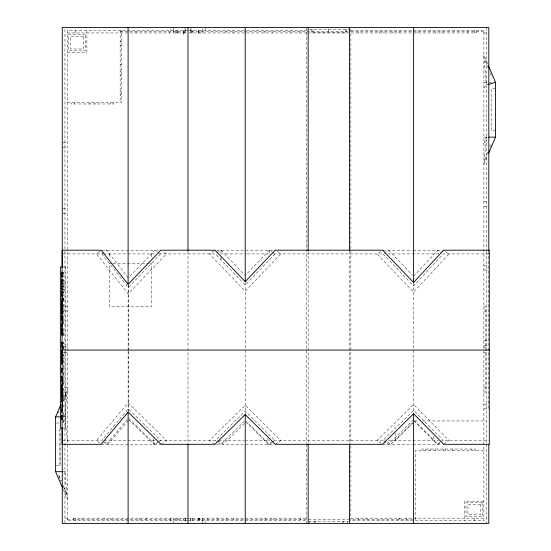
<?xml version="1.0" encoding="UTF-8"?>
<svg xmlns="http://www.w3.org/2000/svg" width="551" height="551" viewBox="0 0 551 551"><rect width="100%" height="100%" fill="white"/><g stroke="black" fill="none" stroke-linecap="round" stroke-linejoin="round"><path stroke-width="0.41" stroke-dasharray="2.75 2.07" d="M63.785 304.737L63.489 306.025M63.785 354.548L63.489 355.843M63.785 388.751L63.489 390.039M63.785 315.764L63.482 317.039M63.785 342.44L63.482 343.714M63.785 376.636L63.482 377.91M63.792 349.169L63.785 341.985M63.785 298.387L63.696 299.2L63.386 297.898M63.785 272.49L63.475 273.785M63.785 279.756L63.475 281.051M63.785 285.707L63.482 287.002M63.785 291.589L63.482 292.877M63.468 349.176L63.696 345.401M483.895 143.432L486.347 137.144L483.895 164.253L487.545 155.733M63.365 334.836L63.764 331.736L63.365 329.712M63.324 407.044L63.888 405.653L63.331 403.938M63.241 399.055L67.222 389.764L64.949 416.873L67.222 440.469M63.406 400.611L65.844 394.922M63.282 401.307L65.996 394.984L65.142 394.619M487.793 152.296L484.501 159.976L485.541 160.424M490.094 146.917L491.513 143.611M63.365 375.093L63.709 371.209M63.365 422.369L63.709 418.485M483.895 88.194L486.347 85.054L487.876 84.599M62.098 440.469L101.887 440.469L128.362 408.87L160.575 440.469L159.191 441.434M127.267 419.442L106.426 444.313L101.887 440.469M128.473 420.482L107.796 444.313L104.862 441.916M413.567 276.285L437.749 250.202L441.84 252.985M273.503 252.985L269.294 250.202L245.216 275.479L220.979 250.202L216.743 252.985M274.901 253.915L245.216 285.074L215.331 253.915M160.575 253.915L128.362 287.443L101.887 253.915L62.952 253.915M412.492 423.106L395.646 440.469L395.646 431.206M63.296 322.679L63.696 318.726M63.296 383.551L63.696 379.598M244.61 420.964L220.848 444.313L217.397 441.916M413.567 419.6L388.434 444.313L386.368 442.873M413.622 421.908L390.831 444.313L387.394 441.916M63.317 324.663L63.792 322.493L63.785 315.31M63.317 385.542L63.792 383.372L63.84 376.188M99.889 251.263L96.57 253.915L128.114 293.855L166.492 253.915L162.951 251.593M101.887 253.915L106.536 250.202L128.362 277.842L154.921 250.202L159.163 252.985M439.877 442.873L437.88 444.313L414.751 420.806M443.672 444.313L448.996 440.469L413.608 404.489L377.022 440.469L381.154 443.355M439.905 442.391L437.198 444.313L414.235 421.308M440.58 441.916L442.611 440.469L488.53 440.469M217.728 440.469L223.245 444.313L245.884 422.066L268.371 444.313L272.476 441.434M271.478 442.873L269.425 444.313L246.428 421.563M272.166 442.391L274.901 440.469L245.216 411.101L215.331 440.469L216.708 441.434M275.307 444.313L280.783 440.469L245.229 405.288L209.421 440.469L214.938 444.313M129.03 419.834L153.984 444.313L158.123 441.434M158.502 441.916L155.051 444.313L128.362 418.133M160.968 444.313L166.492 440.469L128.114 402.822L96.57 440.469L101.109 444.313L160.121 444.313M214.367 250.664L209.421 253.915L245.229 291.245L280.783 253.915L277.284 251.593M380.548 251.593L377.022 253.915L413.608 292.085L448.996 253.915L445.587 251.593M384.336 252.985L388.572 250.202L412.375 275.039M486.292 60.817L485.142 61.313L487.587 67.002M65.349 494.426L66.795 493.806L63.2 485.424M63.365 375.424L63.84 375.293L63.84 365.506L63.365 365.361M63.365 422.7L63.84 422.569L63.84 412.782L63.365 412.644M62.91 284.013L67.222 283.999M309.304 29.485L349.375 29.485M188.001 30.374L67.222 30.374L67.222 520.75L186.396 520.75M188.8 30.374L306.783 30.374M350.849 30.374L483.895 30.374L483.895 520.75L350.849 520.75M120.152 31.662L184.73 31.662M191.273 31.662L348.59 31.662M350.849 31.662L483.895 31.662M67.222 32.957L186.5 32.957M188.718 32.957L306.79 32.957M307.63 32.957L350.002 32.957M350.849 32.957L476.154 32.957L476.154 31.662M483.895 32.957L486.347 32.957M120.152 41.311L121.44 41.311M120.152 45.237L121.44 45.237M67.222 52.317L86.865 52.317L86.865 30.374M120.152 64.522L121.44 64.522M120.152 71.899L121.44 71.899M120.152 75.37L121.44 75.37M483.895 82.333L491.368 82.333M495.514 88.711L491.196 88.711L491.196 130.821L495.514 130.821M120.152 91.184L121.44 91.184M120.152 94.951L121.44 94.951M67.222 102.693L121.44 102.693L121.44 30.374M483.895 137.144L488.048 137.144M62.91 142.833L67.222 142.833M62.91 147.751L67.222 147.751M483.895 201.542L488.255 201.542M483.895 206.48L488.255 206.48M62.91 213.581L67.222 213.581M101.976 250.202L160.83 250.202M216.757 250.202L275.176 250.202M382.663 250.202L412.313 250.202M413.16 250.202L443.541 250.202M103.567 253.915L155.547 253.915M158.874 253.915L217.032 253.915M220.441 253.915L245.966 253.915M246.82 253.915L269.797 253.915M273.2 253.915L384.626 253.915M387.945 253.915L438.961 253.915M488.53 253.915L443.204 253.915L413.567 285.879L382.931 253.915M112.032 263.509L109.463 263.509L109.463 306.838L151.353 306.838L151.353 263.509L149.645 263.509M112.886 263.509L148.791 263.509M483.895 265.3L488.255 265.3M63.103 267.008L67.222 267.008M63.785 272.07L63.84 277.201M63.84 279.336L63.84 284.461M63.785 285.287L63.84 290.425M63.785 291.162L63.84 296.273M63.785 298.112L63.84 302.52L63.241 298.105M63.84 304.31L63.84 313.553L63.393 313.684L63.73 307.727M65.287 306.645L67.222 306.645M483.895 306.652L485.83 306.652L485.83 392.098L483.895 392.098M65.287 310.984L67.222 310.984M483.895 310.998L485.83 310.998M63.186 335.38L63.888 335.38L63.351 328.21M483.895 345.863L488.255 345.863M62.91 346.551L67.222 346.551M65.287 347.282L67.222 347.282M483.895 347.288L485.83 347.288M62.91 352.199L67.222 352.199M65.287 352.392L67.222 352.392M483.895 352.399L485.83 352.399M63.84 354.128L63.84 363.364L63.393 363.502L63.73 357.537M65.287 387.174L67.222 387.174M483.895 387.181L485.83 387.181M63.84 388.324L63.84 397.567L63.393 397.698L63.73 391.74M65.287 392.085L67.222 392.085M483.895 404.675L488.255 404.675M483.895 408.89L488.255 408.89L488.255 251.442M63.076 416.873L67.222 416.873M414.235 420.964L419.125 420.964M422.831 420.964L486.347 420.964M56.333 423.003L60.045 423.003M63.103 428.127L67.222 428.127M103.953 440.469L127.026 440.469M127.887 440.469L155.23 440.469M159.508 440.469L216.929 440.469M218.582 440.469L244.086 440.469M244.94 440.469L269.597 440.469M273.847 440.469L385.328 440.469M388.724 440.469L438.403 440.469M216.626 444.313L274.467 444.313M382.532 444.313L412.3 444.313M413.16 444.313L442.012 444.313M483.895 450.325L415.523 450.325L415.523 519.455L350.849 519.455M56.333 465.443L60.045 465.443L60.045 428.947M63.076 471.69L67.222 471.69M483.895 501.183L464.534 501.183L464.534 520.75M64.949 518.167L67.222 518.167M186.5 518.167L73.531 518.167L73.531 519.455M187.188 518.167L306.783 518.167M350.849 518.167L486.347 518.167M67.222 519.455L183.235 519.455M192.726 519.455L350.105 519.455M187.188 520.75L306.783 520.75M308.34 521.515L348.356 521.515M62.91 208.374L67.222 208.381M62.91 289.213L67.222 289.227M483.895 340.649L488.255 340.656M483.895 269.852L488.255 270.5M63.482 288.696L63.785 289.991M63.475 282.746L63.785 284.04M63.475 275.479L63.785 276.774M63.482 294.578L63.785 295.866M385.679 442.391L382.931 440.469L413.567 410.337L443.204 440.469M63.365 365.699L63.709 369.514M63.365 412.974L63.709 416.79M487.642 63.964L483.895 55.224L486.347 85.054M490.108 72.897L492.215 77.815M58.957 475.52L61.409 481.237M58.661 475.651L60.947 480.982M63.234 486.313L66.499 493.937M63.241 489.508L67.222 498.8L64.949 471.69M267.882 438.431L268.371 444.313M153.529 438.472L153.984 444.313M486.347 27.55L486.347 250.671M486.347 251.531L486.347 523.45M476.016 31.662L476.016 32.957M475.616 450.325L475.616 449.037L421.976 449.037L421.976 450.325M474.232 30.374L474.232 32.957M474.232 518.167L474.232 520.75M471.849 449.037L471.849 450.325M467.709 31.662L467.709 32.957M452.564 449.037L452.564 450.325M445.187 449.037L445.187 450.325M443.369 449.037L443.369 450.325M442.026 31.662L442.033 32.957M435.82 31.662L435.82 32.957M435.745 449.037L435.745 450.325M433.362 436.261L433.362 440.469M430.179 449.037L430.179 450.325M425.902 449.037L425.902 450.325M417.245 31.662L417.245 32.957M413.567 282.684L413.608 412.913M406.48 518.167L406.486 519.455M399.675 518.167L399.675 519.455M398.938 31.662L398.938 32.957M398.476 518.167L398.476 519.455M392.725 31.662L392.725 32.957M383.882 31.662L383.882 32.957M379.288 31.662L379.288 32.957M366.229 518.167L366.229 519.455M358.598 31.662L358.598 32.957M358.598 518.167L358.673 519.455M350.849 28.962L350.849 445.043M350.849 445.897L350.849 522.775M349.492 251.332L349.492 443.892M347.75 521.515L347.75 522.803M346.352 29.527L346.352 32.833L311.535 32.833L311.535 29.527M345.16 29.527L345.16 32.833M343.61 521.515L343.61 522.803M342.329 521.515L342.329 522.803M328.816 29.093L328.816 32.957M315.454 521.515L315.454 522.803M314.173 521.515L314.173 522.803M312.975 29.527L312.975 32.833M309.8 521.515L309.8 522.803M308.147 251.332L308.147 443.892M306.783 27.55L306.783 443.321M306.783 444.182L306.783 523.45M300.488 518.167L300.488 519.455M299.772 31.662L299.723 32.957M290.894 31.662L290.894 32.957M273.379 518.167L273.379 519.455M272.621 31.662L272.621 32.957M269.294 250.202L269.294 253.915M265.637 518.167L265.637 519.455M264.873 31.662L264.873 32.957M245.229 282.443L245.229 413.711M233.872 518.167L233.872 519.455M233.114 31.662L233.114 32.957M226.13 518.167L226.13 519.455M225.366 31.662L225.366 32.957M220.979 250.202L220.979 253.915M220.979 257.276L220.979 259.796M217.666 518.167L217.666 519.455M207.851 518.167L207.851 519.455M205.137 27.55L205.137 30.374M205.137 520.75L205.137 522.775M202.74 28.962L202.74 30.374M202.74 520.75L202.74 523.45M202.327 30.374L202.327 32.957M202.313 518.167L202.313 520.75M199.93 30.374L199.93 32.957M199.917 518.167L199.917 520.75M199.021 518.167L199.021 519.455M198.98 518.167L198.98 519.455M198.642 30.374L198.642 32.957M198.642 518.167L198.642 520.75M198.257 31.662L198.257 32.957M192.726 30.374L192.733 32.957M192.726 518.167L192.726 520.75M191.273 30.374L191.273 32.957M190.928 27.55L190.928 32.957M190.928 518.167L190.928 523.45M190.377 29.485L190.377 32.957M190.377 518.167L190.377 521.515M187.974 251.332L187.974 443.892M185.577 29.485L185.577 32.957M185.577 518.167L185.577 521.515M185.019 27.55L185.019 32.957M185.019 518.167L185.019 523.45M184.73 30.374L184.73 34.245L183.235 34.245L183.235 30.374M183.655 30.374L183.655 34.245M183.235 518.167L183.235 520.75M177.326 30.374L177.326 32.957M177.326 518.167L177.326 520.75M177.119 31.662L177.119 32.957M177.043 31.662L177.043 32.957M176.94 518.167L176.94 519.455M176.044 30.374L176.044 32.957M173.641 30.374L173.641 32.957M173.241 27.55L173.241 30.374M173.241 518.167L173.241 519.455M173.241 520.75L173.241 522.775M170.838 28.962L170.838 30.374M170.838 518.167L170.838 522.775M169.488 31.662L169.488 32.957M151.353 253.915L151.353 257.909M146.043 518.167L146.043 519.455M139.747 518.167L139.747 519.455M136.049 31.662L136.049 32.957M128.362 285.039L128.362 350.567M128.362 351.421L128.362 411.397M128.114 285.06L128.114 350.484M128.114 351.345L128.114 411.246M120.152 30.374L120.152 102.693M113.699 102.693L113.699 103.987L71.1 103.987L71.1 102.693M110.717 518.167L110.717 519.455M110.551 102.693L110.551 103.987M109.463 253.915L109.463 257.909M104.421 518.167L104.435 519.455M94.979 102.693L94.979 103.987M89.813 102.693L89.813 103.987M81.975 518.167L81.975 519.455M75.453 30.374L75.453 32.957M75.453 518.167L75.453 520.75M74.24 102.693L74.24 103.987M73.669 518.167L73.669 519.455M65.314 267.008L65.314 428.127M64.949 29.272L64.949 350.698M64.949 351.552L64.949 522.692M59.963 428.947L59.963 465.443M85.412 34.41L68.675 34.41L68.675 50.864L85.412 50.864L85.412 34.41M83.518 36.304L70.569 36.304L70.569 48.97L83.518 48.97L83.518 36.304M482.428 502.65L466.001 502.65L466.001 516.7L482.428 516.7L482.428 502.65M480.513 504.564L467.916 504.564L467.916 514.786L480.513 514.786L480.513 504.564"/><path stroke-width="0.83" d="M62.545 296.231C61.533 298.807 61.106 311.384 62.559 298.484M62.504 333.603L62.215 334.602L61.905 333.203A3.685 0.627 -90 0 1 61.953 330.462L62.456 328.327L61.76 328.327C62.235 330.242 60.982 335.401 62.559 335.848M62.566 320.792L61.808 324.036L61.808 327.239L62.6 322.542M62.566 347.467L61.808 350.712L61.808 353.914L62.6 349.217M62.566 381.664L61.808 384.915L61.808 388.118L62.6 383.413M62.194 409.827C61.099 417.92 62.401 403.015 62.49 402.657C61.498 403.759 61.622 395.446 62.215 401.128M62.58 487.959L55.603 471.69L55.603 416.873L60.92 404.475M488.503 153.509L495.514 137.144L495.514 82.333L488.317 65.535M128.114 412.086L101.109 444.313L62.098 444.313L62.098 250.202L101.219 250.202L128.114 284.261L160.83 250.202L215.069 250.202L245.229 281.644L275.176 250.202L382.663 250.202L413.608 282.491L443.541 250.202L489.302 250.202L489.302 444.313L443.672 444.313L413.608 413.753L382.532 444.313L275.307 444.313L245.229 414.552L214.938 444.313L160.968 444.313L128.114 412.086L128.114 523.45M62.167 282.746L61.808 284.461L61.808 279.336L62.022 280.996L62.786 281.051M62.167 288.696C61.478 294.296 61.437 281.471 62.167 287.002M62.16 371.209C61.45 376.622 61.464 364.066 62.16 369.514M62.16 418.485C61.45 423.898 61.464 411.349 62.16 416.79M488.641 84.372L495.514 82.333M488.847 137.144L495.514 137.144M62.842 267.008L60.369 267.008L60.369 428.127L62.842 428.127M62.786 275.479L61.967 275.596L61.808 277.201L61.808 272.07L62.167 273.785M62.821 294.578L61.967 294.695L61.808 296.273L61.808 291.162L62.167 292.877M62.814 307.727L61.939 308.043L62.318 314.587L61.808 313.553L61.808 304.31L62.167 306.025M62.759 318.726L62.015 318.788L61.808 320.448L61.808 315.31L62.167 317.039M62.759 345.401L62.015 345.463L61.808 347.123L61.808 341.985L62.167 343.714M62.098 350.064L489.302 350.064M62.814 357.537L61.939 357.861L62.318 364.404L61.808 363.364L61.808 354.128L62.167 355.843M62.759 379.598L62.015 379.66L61.808 381.326L61.808 376.188L62.167 377.91M62.814 391.74L61.939 392.057L62.318 398.6L61.808 397.567L61.808 388.324L62.167 390.039M55.603 416.873L60.7 416.873M55.603 471.69L62.401 471.69M57.69 412.017L58.392 412.313M488.799 250.533L488.799 27.55L62.277 27.55L62.277 267.008M488.799 444.244L488.799 523.45L62.277 523.45L62.277 428.127M413.608 27.55L413.608 282.491M413.608 413.753L413.608 523.45M349.492 27.55L349.492 250.471M349.492 443.892L349.492 523.45M308.147 27.55L308.147 250.471M308.147 443.892L308.147 523.45M245.229 27.55L245.229 281.644M245.229 414.552L245.229 523.45M187.974 27.55L187.974 250.471M187.974 443.892L187.974 523.45M128.114 27.55L128.114 284.261"/></g></svg>
